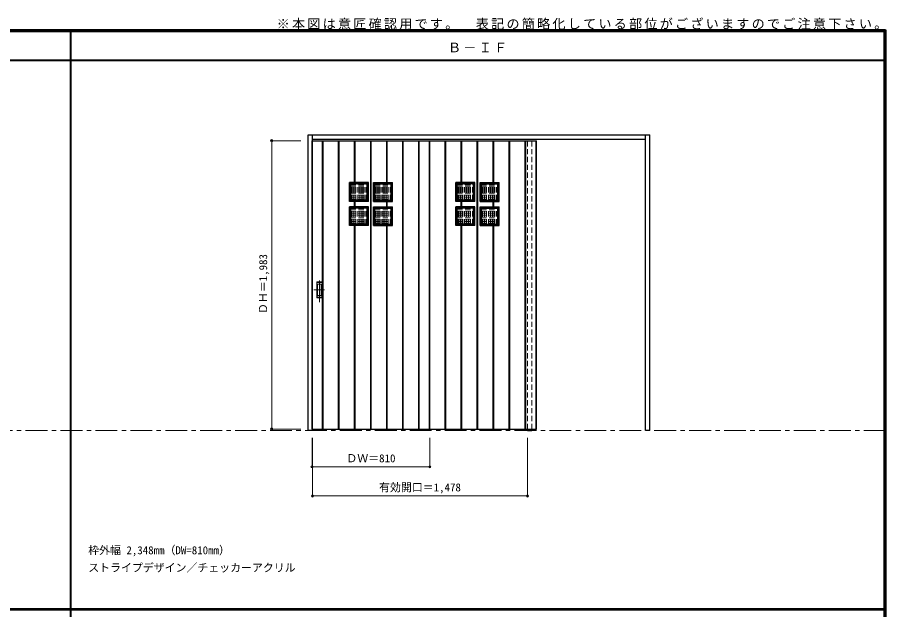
# Model space of a CAD drawing. Units: millimetres, scale not verified. Extents: x -6000 to 5700, y -4307 to 4260.
# Drawn here: x -267 to 5700, y 186 to 4260 of the extents above; entities that cross this region are included whole.
import ezdxf
from ezdxf.enums import TextEntityAlignment as Align

# ---------------------------------------------------------------- set-up
doc = ezdxf.new("R2010")
doc.units = ezdxf.units.MM
doc.header["$LTSCALE"] = 30
doc.header["$PDMODE"] = 32
doc.header["$PDSIZE"] = 15
doc.linetypes.add('CHAIN1', pattern=[8, 5, -1, 1, -1])
doc.linetypes.add('DASHED1', pattern=[1.8, 1.2, -0.6])
for name, color, linetype, lineweight in [('0-1_通り芯', 7, 'CHAIN1', 18), ('0-2_扉', 3, 'Continuous', 25), ('0-4_枠', 3, 'Continuous', 25), ('0-6_引手', 7, 'Continuous', 18), ('0-B_寸法', 7, 'Continuous', 9), ('0-C_ハッチ', 4, 'DASHED1', 9), ('F-1_枠', 6, 'Continuous', 40)]:
    doc.layers.add(name, color=color, linetype=linetype, lineweight=lineweight)
doc.layers.add('0-A_文字', color=7, linetype='Continuous')
doc.styles.add('ＭＳ ゴシック', font='')
doc.styles.get('ＭＳ ゴシック').set_extended_font_data('MS Gothic')

msp = doc.modelspace()

# ---------------------------------------------------------------- linework, layer by layer
at = {"layer": '0-1_通り芯'}
msp.add_line((-5490, 1418), (5690, 1418), dxfattribs=at)
at = {"layer": '0-2_扉', "color": 4, "linetype": 'DASHED1', "lineweight": 9}
for p, q in [((1758, 3411.5), (1761, 3411.5)), ((1758, 1428.5), (1758, 3411.5)), ((2490, 3411.5), (2490, 1428.5)), ((1761, 1428.5), (1758, 1428.5))]:
    msp.add_line(p, q, dxfattribs=at)
at = {"layer": '0-2_扉'}
for p, q in [((1760, 1428.5), (1760, 3411.5)), ((1761, 3411.5), (3300, 3411.5)), ((1831, 1428.5), (1831, 3411.5)), ((1835, 1428.5), (1835, 3411.5)), ((1941, 1428.5), (1941, 3411.5)), ((1945, 1428.5), (1945, 3411.5)), ((2051, 3123.5), (2051, 3411.5)), ((2055, 3123.5), (2055, 3411.5)), ((2161, 1428.5), (2161, 3411.5)), ((2165, 1428.5), (2165, 3411.5)), ((2271, 3123.5), (2271, 3411.5)), ((2275, 3123.5), (2275, 3411.5)), ((2381, 1428.5), (2381, 3411.5)), ((2385, 1428.5), (2385, 3411.5)), ((2491, 1428.5), (2491, 3411.5)), ((2495, 1428.5), (2495, 3411.5)), ((2566, 1428.5), (2566, 3411.5)), ((2568, 1428.5), (2568, 3411.5)), ((2673, 1428.5), (2673, 3411.5)), ((2677, 1428.5), (2677, 3411.5)), ((2783, 3123.5), (2783, 3411.5)), ((2787, 3123.5), (2787, 3411.5)), ((2893, 1428.5), (2893, 3411.5)), ((2897, 1428.5), (2897, 3411.5)), ((3003, 3123.5), (3003, 3411.5)), ((3007, 3123.5), (3007, 3411.5)), ((3113, 1428.5), (3113, 3411.5)), ((3117, 1428.5), (3117, 3411.5)), ((3223, 1428.5), (3223, 3411.5)), ((3227, 1428.5), (3227, 3411.5)), ((3298, 1428.5), (3298, 3411.5)), ((2145, 3123.5), (2015, 3123.5)), ((2015, 2993.5), (2015, 3123.5)), ((2015, 3123.5), (2024, 3114.5)), ((2136, 3114.5), (2024, 3114.5)), ((2024, 3002.5), (2024, 3114.5)), ((2136, 3114.5), (2145, 3123.5)), ((2136, 3002.5), (2136, 3114.5)), ((2145, 2993.5), (2145, 3123.5)), ((2181, 3123.5), (2311, 3123.5)), ((2181, 2993.5), (2181, 3123.5)), ((2190, 3114.5), (2181, 3123.5)), ((2190, 3114.5), (2302, 3114.5)), ((2190, 3002.5), (2190, 3114.5)), ((2311, 3123.5), (2302, 3114.5)), ((2302, 3002.5), (2302, 3114.5)), ((2311, 2993.5), (2311, 3123.5)), ((2877, 3123.5), (2747, 3123.5)), ((2747, 2993.5), (2747, 3123.5)), ((2747, 3123.5), (2756, 3114.5)), ((2868, 3114.5), (2756, 3114.5)), ((2756, 3002.5), (2756, 3114.5)), ((2868, 3114.5), (2877, 3123.5)), ((2868, 3002.5), (2868, 3114.5)), ((2877, 2993.5), (2877, 3123.5)), ((2913, 3123.5), (3043, 3123.5)), ((2913, 2993.5), (2913, 3123.5)), ((2922, 3114.5), (2913, 3123.5)), ((2922, 3114.5), (3034, 3114.5)), ((2922, 3002.5), (2922, 3114.5)), ((3043, 3123.5), (3034, 3114.5)), ((3034, 3002.5), (3034, 3114.5)), ((3043, 2993.5), (3043, 3123.5)), ((2145, 2993.5), (2015, 2993.5)), ((2051, 2957.5), (2051, 2993.5)), ((2055, 2957.5), (2055, 2993.5)), ((2136, 3002.5), (2145, 2993.5)), ((2190, 3002.5), (2181, 2993.5)), ((2181, 2993.5), (2311, 2993.5)), ((2271, 2957.5), (2271, 2993.5)), ((2275, 2957.5), (2275, 2993.5)), ((2877, 2993.5), (2747, 2993.5)), ((2783, 2957.5), (2783, 2993.5)), ((2787, 2957.5), (2787, 2993.5)), ((2868, 3002.5), (2877, 2993.5)), ((2922, 3002.5), (2913, 2993.5)), ((2913, 2993.5), (3043, 2993.5)), ((3003, 2957.5), (3003, 2993.5)), ((3007, 2957.5), (3007, 2993.5)), ((2145, 2957.5), (2015, 2957.5)), ((2015, 2827.5), (2015, 2957.5)), ((2015, 2957.5), (2024, 2948.5)), ((2136, 2948.5), (2024, 2948.5)), ((2024, 2836.5), (2024, 2948.5)), ((2136, 2948.5), (2145, 2957.5)), ((2136, 2836.5), (2136, 2948.5)), ((2145, 2827.5), (2145, 2957.5)), ((2181, 2957.5), (2311, 2957.5)), ((2181, 2827.5), (2181, 2957.5)), ((2190, 2948.5), (2181, 2957.5)), ((2190, 2948.5), (2302, 2948.5)), ((2190, 2836.5), (2190, 2948.5)), ((2311, 2957.5), (2302, 2948.5)), ((2302, 2836.5), (2302, 2948.5)), ((2311, 2827.5), (2311, 2957.5)), ((2877, 2957.5), (2747, 2957.5)), ((2747, 2827.5), (2747, 2957.5)), ((2747, 2957.5), (2756, 2948.5)), ((2868, 2948.5), (2756, 2948.5)), ((2756, 2836.5), (2756, 2948.5)), ((2868, 2948.5), (2877, 2957.5)), ((2868, 2836.5), (2868, 2948.5)), ((2877, 2827.5), (2877, 2957.5)), ((2913, 2957.5), (3043, 2957.5)), ((2913, 2827.5), (2913, 2957.5)), ((2922, 2948.5), (2913, 2957.5)), ((2922, 2948.5), (3034, 2948.5)), ((2922, 2836.5), (2922, 2948.5)), ((3043, 2957.5), (3034, 2948.5)), ((3034, 2836.5), (3034, 2948.5)), ((3043, 2827.5), (3043, 2957.5)), ((2145, 2827.5), (2015, 2827.5)), ((2051, 1428.5), (2051, 2827.5)), ((2055, 1428.5), (2055, 2827.5)), ((2136, 2836.5), (2145, 2827.5)), ((2190, 2836.5), (2181, 2827.5)), ((2181, 2827.5), (2311, 2827.5)), ((2271, 1428.5), (2271, 2827.5)), ((2275, 1428.5), (2275, 2827.5)), ((2877, 2827.5), (2747, 2827.5)), ((2783, 1428.5), (2783, 2827.5)), ((2787, 1428.5), (2787, 2827.5)), ((2868, 2836.5), (2877, 2827.5)), ((2922, 2836.5), (2913, 2827.5)), ((2913, 2827.5), (3043, 2827.5)), ((3003, 1428.5), (3003, 2827.5)), ((3007, 1428.5), (3007, 2827.5))]:
    msp.add_line(p, q, dxfattribs=at)
at = {"layer": '0-2_扉', "color": 7, "lineweight": 18}
for p, q in [((1833, 1428.5), (1833, 3411.5)), ((1943, 1428.5), (1943, 3411.5)), ((2053, 3123.5), (2053, 3411.5)), ((2163, 1428.5), (2163, 3411.5)), ((2273, 3123.5), (2273, 3411.5)), ((2383, 1428.5), (2383, 3411.5)), ((2493, 1428.5), (2493, 3411.5)), ((2675, 1428.5), (2675, 3411.5)), ((2785, 3123.5), (2785, 3411.5)), ((2895, 1428.5), (2895, 3411.5)), ((3005, 3123.5), (3005, 3411.5)), ((3115, 1428.5), (3115, 3411.5)), ((3225, 1428.5), (3225, 3411.5)), ((2053, 2957.5), (2053, 2993.5)), ((2273, 2957.5), (2273, 2993.5)), ((2785, 2957.5), (2785, 2993.5)), ((3005, 2957.5), (3005, 2993.5)), ((2053, 1428.5), (2053, 2827.5)), ((2273, 1428.5), (2273, 2827.5)), ((2785, 1428.5), (2785, 2827.5)), ((3005, 1428.5), (3005, 2827.5))]:
    msp.add_line(p, q, dxfattribs=at)
at = {"layer": '0-2_扉', "linetype": 'DASHED1'}
for p, q in [((2143, 3121.5), (2017, 3121.5)), ((2143, 2995.5), (2143, 3121.5)), ((2183, 3121.5), (2309, 3121.5)), ((2183, 2995.5), (2183, 3121.5)), ((2875, 3121.5), (2749, 3121.5)), ((2875, 2995.5), (2875, 3121.5)), ((2915, 3121.5), (3041, 3121.5)), ((2915, 2995.5), (2915, 3121.5)), ((2143, 2955.5), (2017, 2955.5)), ((2143, 2829.5), (2143, 2955.5)), ((2183, 2955.5), (2309, 2955.5)), ((2183, 2829.5), (2183, 2955.5)), ((2875, 2955.5), (2749, 2955.5)), ((2875, 2829.5), (2875, 2955.5)), ((2915, 2955.5), (3041, 2955.5)), ((2915, 2829.5), (2915, 2955.5))]:
    msp.add_line(p, q, dxfattribs=at)
at = {"layer": '0-2_扉'}
for points in [[(1761, 1428.5), (3300, 1428.5), (3300, 3411.5)], [(2136, 3002.5), (2024, 3002.5), (2015, 2993.5)], [(2190, 3002.5), (2302, 3002.5), (2311, 2993.5)], [(2868, 3002.5), (2756, 3002.5), (2747, 2993.5)], [(2922, 3002.5), (3034, 3002.5), (3043, 2993.5)], [(2136, 2836.5), (2024, 2836.5), (2015, 2827.5)], [(2190, 2836.5), (2302, 2836.5), (2311, 2827.5)], [(2868, 2836.5), (2756, 2836.5), (2747, 2827.5)], [(2922, 2836.5), (3034, 2836.5), (3043, 2827.5)]]:
    msp.add_lwpolyline(points, dxfattribs=at)
at = {"layer": '0-2_扉', "linetype": 'DASHED1'}
for points in [[(2143, 2995.5), (2017, 2995.5), (2017, 3121.5)], [(2183, 2995.5), (2309, 2995.5), (2309, 3121.5)], [(2875, 2995.5), (2749, 2995.5), (2749, 3121.5)], [(2915, 2995.5), (3041, 2995.5), (3041, 3121.5)], [(2143, 2829.5), (2017, 2829.5), (2017, 2955.5)], [(2183, 2829.5), (2309, 2829.5), (2309, 2955.5)], [(2875, 2829.5), (2749, 2829.5), (2749, 2955.5)], [(2915, 2829.5), (3041, 2829.5), (3041, 2955.5)]]:
    msp.add_lwpolyline(points, dxfattribs=at)
at = {"layer": '0-4_枠'}
for p, q in [((1731, 1418), (1731, 3453)), ((1731, 3453), (4079, 3453)), ((1761, 1418), (1761, 3453)), ((1761, 3423), (4049, 3423)), ((4049, 1418), (4049, 3453)), ((4079, 1418), (4079, 3453)), ((1761, 1418), (1731, 1418)), ((3239, 1428.5), (3239, 1418)), ((3239, 1418), (3269, 1418)), ((3269, 1428.5), (3269, 1418)), ((4079, 1418), (4049, 1418))]:
    msp.add_line(p, q, dxfattribs=at)
at = {"layer": '0-4_枠', "color": 4, "linetype": 'DASHED1', "lineweight": 9}
for p, q in [((3239, 1428.5), (3239, 3423)), ((3269, 1428.5), (3269, 3423))]:
    msp.add_line(p, q, dxfattribs=at)
at = {"layer": '0-6_引手', "linetype": 'CHAIN1'}
for p, q in [((1809, 2300.8), (1809, 2471.6)), ((1770.9, 2386), (1843.4, 2386))]:
    msp.add_line(p, q, dxfattribs=at)
at = {"layer": '0-6_引手'}
for p, q in [((1790, 2441), (1828, 2441)), ((1790, 2331), (1790, 2441)), ((1796.5, 2425), (1821.5, 2425)), ((1796.5, 2347), (1796.5, 2425)), ((1821.5, 2347), (1821.5, 2425)), ((1828, 2331), (1828, 2441)), ((1790, 2331), (1828, 2331)), ((1796.5, 2347), (1821.5, 2347))]:
    msp.add_line(p, q, dxfattribs=at)
at = {"layer": '0-6_引手', "linetype": 'DASHED1'}
for p, q in [((1825, 2335), (1825, 2437)), ((1793, 2335), (1825, 2335))]:
    msp.add_line(p, q, dxfattribs=at)
msp.add_lwpolyline([(1793, 2335), (1793, 2437), (1825, 2437)], dxfattribs=at)
at = {"layer": '0-B_寸法', "color": 4}
for p, q in [((1481, 3411.5), (1481, 1428.5)), ((1481, 3411.5), (1681, 3411.5)), ((1481, 1428.5), (1681, 1428.5)), ((1758, 1168), (1758, 1368)), ((1761, 968), (1761, 1368)), ((2568, 1168), (2568, 1368)), ((3239, 968), (3239, 1368)), ((2568, 1168), (1758, 1168)), ((1761, 968), (3239, 968))]:
    msp.add_line(p, q, dxfattribs=at)
at = {"layer": '0-B_寸法'}
for p in [(1481, 3411.5), (1481, 1428.5), (1758, 1168), (2568, 1168), (1761, 968), (3239, 968)]:
    msp.add_point(p, dxfattribs=at)
at = {"layer": '0-C_ハッチ'}
for p, q in [((2024, 3108), (2136, 3108)), ((2024, 3107), (2136, 3107)), ((2030.5, 3002.5), (2030.5, 3114.5)), ((2031.5, 3002.5), (2031.5, 3114.5)), ((2044.5, 3002.5), (2044.5, 3114.5)), ((2045.5, 3002.5), (2045.5, 3114.5)), ((2058.5, 3002.5), (2058.5, 3114.5)), ((2059.5, 3002.5), (2059.5, 3114.5)), ((2072.5, 3002.5), (2072.5, 3114.5)), ((2073.5, 3002.5), (2073.5, 3114.5)), ((2086.5, 3002.5), (2086.5, 3114.5)), ((2087.5, 3002.5), (2087.5, 3114.5)), ((2100.5, 3002.5), (2100.5, 3114.5)), ((2101.5, 3002.5), (2101.5, 3114.5)), ((2114.5, 3002.5), (2114.5, 3114.5)), ((2115.5, 3002.5), (2115.5, 3114.5)), ((2128.5, 3002.5), (2128.5, 3114.5)), ((2129.5, 3002.5), (2129.5, 3114.5)), ((2190, 3108), (2302, 3108)), ((2190, 3107), (2302, 3107)), ((2196.5, 3002.5), (2196.5, 3114.5)), ((2197.5, 3002.5), (2197.5, 3114.5)), ((2210.5, 3002.5), (2210.5, 3114.5)), ((2211.5, 3002.5), (2211.5, 3114.5)), ((2224.5, 3002.5), (2224.5, 3114.5)), ((2225.5, 3002.5), (2225.5, 3114.5)), ((2238.5, 3002.5), (2238.5, 3114.5)), ((2239.5, 3002.5), (2239.5, 3114.5)), ((2252.5, 3002.5), (2252.5, 3114.5)), ((2253.5, 3002.5), (2253.5, 3114.5)), ((2266.5, 3002.5), (2266.5, 3114.5)), ((2267.5, 3002.5), (2267.5, 3114.5)), ((2280.5, 3002.5), (2280.5, 3114.5)), ((2281.5, 3002.5), (2281.5, 3114.5)), ((2294.5, 3002.5), (2294.5, 3114.5)), ((2295.5, 3002.5), (2295.5, 3114.5)), ((2756, 3108), (2868, 3108)), ((2756, 3107), (2868, 3107)), ((2762.5, 3002.5), (2762.5, 3114.5)), ((2763.5, 3002.5), (2763.5, 3114.5)), ((2776.5, 3002.5), (2776.5, 3114.5)), ((2777.5, 3002.5), (2777.5, 3114.5)), ((2790.5, 3002.5), (2790.5, 3114.5)), ((2791.5, 3002.5), (2791.5, 3114.5)), ((2804.5, 3002.5), (2804.5, 3114.5)), ((2805.5, 3002.5), (2805.5, 3114.5)), ((2818.5, 3002.5), (2818.5, 3114.5)), ((2819.5, 3002.5), (2819.5, 3114.5)), ((2832.5, 3002.5), (2832.5, 3114.5)), ((2833.5, 3002.5), (2833.5, 3114.5)), ((2846.5, 3002.5), (2846.5, 3114.5)), ((2847.5, 3002.5), (2847.5, 3114.5)), ((2860.5, 3002.5), (2860.5, 3114.5)), ((2861.5, 3002.5), (2861.5, 3114.5)), ((2922, 3108), (3034, 3108)), ((2922, 3107), (3034, 3107)), ((2928.5, 3002.5), (2928.5, 3114.5)), ((2929.5, 3002.5), (2929.5, 3114.5)), ((2942.5, 3002.5), (2942.5, 3114.5)), ((2943.5, 3002.5), (2943.5, 3114.5)), ((2956.5, 3002.5), (2956.5, 3114.5)), ((2957.5, 3002.5), (2957.5, 3114.5)), ((2970.5, 3002.5), (2970.5, 3114.5)), ((2971.5, 3002.5), (2971.5, 3114.5)), ((2984.5, 3002.5), (2984.5, 3114.5)), ((2985.5, 3002.5), (2985.5, 3114.5)), ((2998.5, 3002.5), (2998.5, 3114.5)), ((2999.5, 3002.5), (2999.5, 3114.5)), ((3012.5, 3002.5), (3012.5, 3114.5)), ((3013.5, 3002.5), (3013.5, 3114.5)), ((3026.5, 3002.5), (3026.5, 3114.5)), ((3027.5, 3002.5), (3027.5, 3114.5)), ((2024, 3094), (2136, 3094)), ((2024, 3093), (2136, 3093)), ((2024, 3080), (2136, 3080)), ((2024, 3079), (2136, 3079)), ((2024, 3066), (2136, 3066)), ((2024, 3065), (2136, 3065)), ((2024, 3052), (2136, 3052)), ((2024, 3051), (2136, 3051)), ((2190, 3094), (2302, 3094)), ((2190, 3093), (2302, 3093)), ((2190, 3080), (2302, 3080)), ((2190, 3079), (2302, 3079)), ((2190, 3066), (2302, 3066)), ((2190, 3065), (2302, 3065)), ((2190, 3052), (2302, 3052)), ((2190, 3051), (2302, 3051)), ((2756, 3094), (2868, 3094)), ((2756, 3093), (2868, 3093)), ((2756, 3080), (2868, 3080)), ((2756, 3079), (2868, 3079)), ((2756, 3066), (2868, 3066)), ((2756, 3065), (2868, 3065)), ((2756, 3052), (2868, 3052)), ((2756, 3051), (2868, 3051)), ((2922, 3094), (3034, 3094)), ((2922, 3093), (3034, 3093)), ((2922, 3080), (3034, 3080)), ((2922, 3079), (3034, 3079)), ((2922, 3066), (3034, 3066)), ((2922, 3065), (3034, 3065)), ((2922, 3052), (3034, 3052)), ((2922, 3051), (3034, 3051)), ((2024, 3038), (2136, 3038)), ((2024, 3037), (2136, 3037)), ((2024, 3024), (2136, 3024)), ((2024, 3023), (2136, 3023)), ((2024, 3010), (2136, 3010)), ((2024, 3009), (2136, 3009)), ((2190, 3038), (2302, 3038)), ((2190, 3037), (2302, 3037)), ((2190, 3024), (2302, 3024)), ((2190, 3023), (2302, 3023)), ((2190, 3010), (2302, 3010)), ((2190, 3009), (2302, 3009)), ((2756, 3038), (2868, 3038)), ((2756, 3037), (2868, 3037)), ((2756, 3024), (2868, 3024)), ((2756, 3023), (2868, 3023)), ((2756, 3010), (2868, 3010)), ((2756, 3009), (2868, 3009)), ((2922, 3038), (3034, 3038)), ((2922, 3037), (3034, 3037)), ((2922, 3024), (3034, 3024)), ((2922, 3023), (3034, 3023)), ((2922, 3010), (3034, 3010)), ((2922, 3009), (3034, 3009)), ((2024, 2942), (2136, 2942)), ((2024, 2941), (2136, 2941)), ((2024, 2928), (2136, 2928)), ((2024, 2927), (2136, 2927)), ((2030.5, 2836.5), (2030.5, 2948.5)), ((2031.5, 2836.5), (2031.5, 2948.5)), ((2044.5, 2836.5), (2044.5, 2948.5)), ((2045.5, 2836.5), (2045.5, 2948.5)), ((2058.5, 2836.5), (2058.5, 2948.5)), ((2059.5, 2836.5), (2059.5, 2948.5)), ((2072.5, 2836.5), (2072.5, 2948.5)), ((2073.5, 2836.5), (2073.5, 2948.5)), ((2086.5, 2836.5), (2086.5, 2948.5)), ((2087.5, 2836.5), (2087.5, 2948.5)), ((2100.5, 2836.5), (2100.5, 2948.5)), ((2101.5, 2836.5), (2101.5, 2948.5)), ((2114.5, 2836.5), (2114.5, 2948.5)), ((2115.5, 2836.5), (2115.5, 2948.5)), ((2128.5, 2836.5), (2128.5, 2948.5)), ((2129.5, 2836.5), (2129.5, 2948.5)), ((2190, 2942), (2302, 2942)), ((2190, 2941), (2302, 2941)), ((2190, 2928), (2302, 2928)), ((2190, 2927), (2302, 2927)), ((2196.5, 2836.5), (2196.5, 2948.5)), ((2197.5, 2836.5), (2197.5, 2948.5)), ((2210.5, 2836.5), (2210.5, 2948.5)), ((2211.5, 2836.5), (2211.5, 2948.5)), ((2224.5, 2836.5), (2224.5, 2948.5)), ((2225.5, 2836.5), (2225.5, 2948.5)), ((2238.5, 2836.5), (2238.5, 2948.5)), ((2239.5, 2836.5), (2239.5, 2948.5)), ((2252.5, 2836.5), (2252.5, 2948.5)), ((2253.5, 2836.5), (2253.5, 2948.5)), ((2266.5, 2836.5), (2266.5, 2948.5)), ((2267.5, 2836.5), (2267.5, 2948.5)), ((2280.5, 2836.5), (2280.5, 2948.5)), ((2281.5, 2836.5), (2281.5, 2948.5)), ((2294.5, 2836.5), (2294.5, 2948.5)), ((2295.5, 2836.5), (2295.5, 2948.5)), ((2756, 2942), (2868, 2942)), ((2756, 2941), (2868, 2941)), ((2756, 2928), (2868, 2928)), ((2756, 2927), (2868, 2927)), ((2762.5, 2836.5), (2762.5, 2948.5)), ((2763.5, 2836.5), (2763.5, 2948.5)), ((2776.5, 2836.5), (2776.5, 2948.5)), ((2777.5, 2836.5), (2777.5, 2948.5)), ((2790.5, 2836.5), (2790.5, 2948.5)), ((2791.5, 2836.5), (2791.5, 2948.5)), ((2804.5, 2836.5), (2804.5, 2948.5)), ((2805.5, 2836.5), (2805.5, 2948.5)), ((2818.5, 2836.5), (2818.5, 2948.5)), ((2819.5, 2836.5), (2819.5, 2948.5)), ((2832.5, 2836.5), (2832.5, 2948.5)), ((2833.5, 2836.5), (2833.5, 2948.5)), ((2846.5, 2836.5), (2846.5, 2948.5)), ((2847.5, 2836.5), (2847.5, 2948.5)), ((2860.5, 2836.5), (2860.5, 2948.5)), ((2861.5, 2836.5), (2861.5, 2948.5)), ((2922, 2942), (3034, 2942)), ((2922, 2941), (3034, 2941)), ((2922, 2928), (3034, 2928)), ((2922, 2927), (3034, 2927)), ((2928.5, 2836.5), (2928.5, 2948.5)), ((2929.5, 2836.5), (2929.5, 2948.5)), ((2942.5, 2836.5), (2942.5, 2948.5)), ((2943.5, 2836.5), (2943.5, 2948.5)), ((2956.5, 2836.5), (2956.5, 2948.5)), ((2957.5, 2836.5), (2957.5, 2948.5)), ((2970.5, 2836.5), (2970.5, 2948.5)), ((2971.5, 2836.5), (2971.5, 2948.5)), ((2984.5, 2836.5), (2984.5, 2948.5)), ((2985.5, 2836.5), (2985.5, 2948.5)), ((2998.5, 2836.5), (2998.5, 2948.5)), ((2999.5, 2836.5), (2999.5, 2948.5)), ((3012.5, 2836.5), (3012.5, 2948.5)), ((3013.5, 2836.5), (3013.5, 2948.5)), ((3026.5, 2836.5), (3026.5, 2948.5)), ((3027.5, 2836.5), (3027.5, 2948.5)), ((2024, 2914), (2136, 2914)), ((2024, 2913), (2136, 2913)), ((2024, 2900), (2136, 2900)), ((2024, 2899), (2136, 2899)), ((2024, 2886), (2136, 2886)), ((2024, 2885), (2136, 2885)), ((2024, 2872), (2136, 2872)), ((2024, 2871), (2136, 2871)), ((2190, 2914), (2302, 2914)), ((2190, 2913), (2302, 2913)), ((2190, 2900), (2302, 2900)), ((2190, 2899), (2302, 2899)), ((2190, 2886), (2302, 2886)), ((2190, 2885), (2302, 2885)), ((2190, 2872), (2302, 2872)), ((2190, 2871), (2302, 2871)), ((2756, 2914), (2868, 2914)), ((2756, 2913), (2868, 2913)), ((2756, 2900), (2868, 2900)), ((2756, 2899), (2868, 2899)), ((2756, 2886), (2868, 2886)), ((2756, 2885), (2868, 2885)), ((2756, 2872), (2868, 2872)), ((2756, 2871), (2868, 2871)), ((2922, 2914), (3034, 2914)), ((2922, 2913), (3034, 2913)), ((2922, 2900), (3034, 2900)), ((2922, 2899), (3034, 2899)), ((2922, 2886), (3034, 2886)), ((2922, 2885), (3034, 2885)), ((2922, 2872), (3034, 2872)), ((2922, 2871), (3034, 2871)), ((2024, 2858), (2136, 2858)), ((2024, 2857), (2136, 2857)), ((2024, 2844), (2136, 2844)), ((2024, 2843), (2136, 2843)), ((2190, 2858), (2302, 2858)), ((2190, 2857), (2302, 2857)), ((2190, 2844), (2302, 2844)), ((2190, 2843), (2302, 2843)), ((2756, 2858), (2868, 2858)), ((2756, 2857), (2868, 2857)), ((2756, 2844), (2868, 2844)), ((2756, 2843), (2868, 2843)), ((2922, 2858), (3034, 2858)), ((2922, 2857), (3034, 2857)), ((2922, 2844), (3034, 2844)), ((2922, 2843), (3034, 2843))]:
    msp.add_line(p, q, dxfattribs=at)
at = {"layer": 'F-1_枠'}
for p, q in [((-6000, 4175), (5700, 4175)), ((-6000, 4170), (5700, 4170)), ((-6000, 4165), (5700, 4165)), ((100, -3790), (100, 4175)), ((5690, 4175), (5690, -4205)), ((5695, 4175), (5695, -4205)), ((5700, 4175), (5700, -4205)), ((-6000, 3965), (5700, 3965)), ((-6000, 190.5), (5700, 190.5)), ((-6000, 187.5), (5700, 187.5))]:
    msp.add_line(p, q, dxfattribs=at)

# ---------------------------------------------------------------- texts
at = {"layer": '0-A_文字', "style": 'ＭＳ ゴシック'}
for s, p in [('枠外幅 2,348mm（DW=810mm）', (220, 550.5)), ('ストライプデザイン／チェッカーアクリル', (220, 430.5))]:
    msp.add_text(s, height=54.99, dxfattribs=at).set_placement(p, align=Align.BOTTOM_LEFT)
at = {"layer": '0-A_文字', "char_height": 65.98, "attachment_point": 7, "style": 'ＭＳ ゴシック'}
for s, insert in [('\\T1.17;※本図は意匠確認用です。\u3000表記の簡略化している部位がございますのでご注意下さい。', (1515, 4175)), ('\\T1.17;Ｂ－ＩＦ', (2692.5, 4020))]:
    msp.add_mtext(s, dxfattribs=dict(at, insert=insert))
at = {"layer": '0-B_寸法', "style": 'ＭＳ ゴシック'}
msp.add_text('ＤＨ＝1,983', height=54.99, rotation=90, dxfattribs=at).set_placement((1466, 2219.8), align=Align.BOTTOM_LEFT)
for s, p in [('ＤＷ＝810', (1994.2, 1183)), ('有効開口＝1,478', (2218.8, 983))]:
    msp.add_text(s, height=54.99, dxfattribs=at).set_placement(p, align=Align.BOTTOM_LEFT)

doc.saveas('drawing.dxf')
